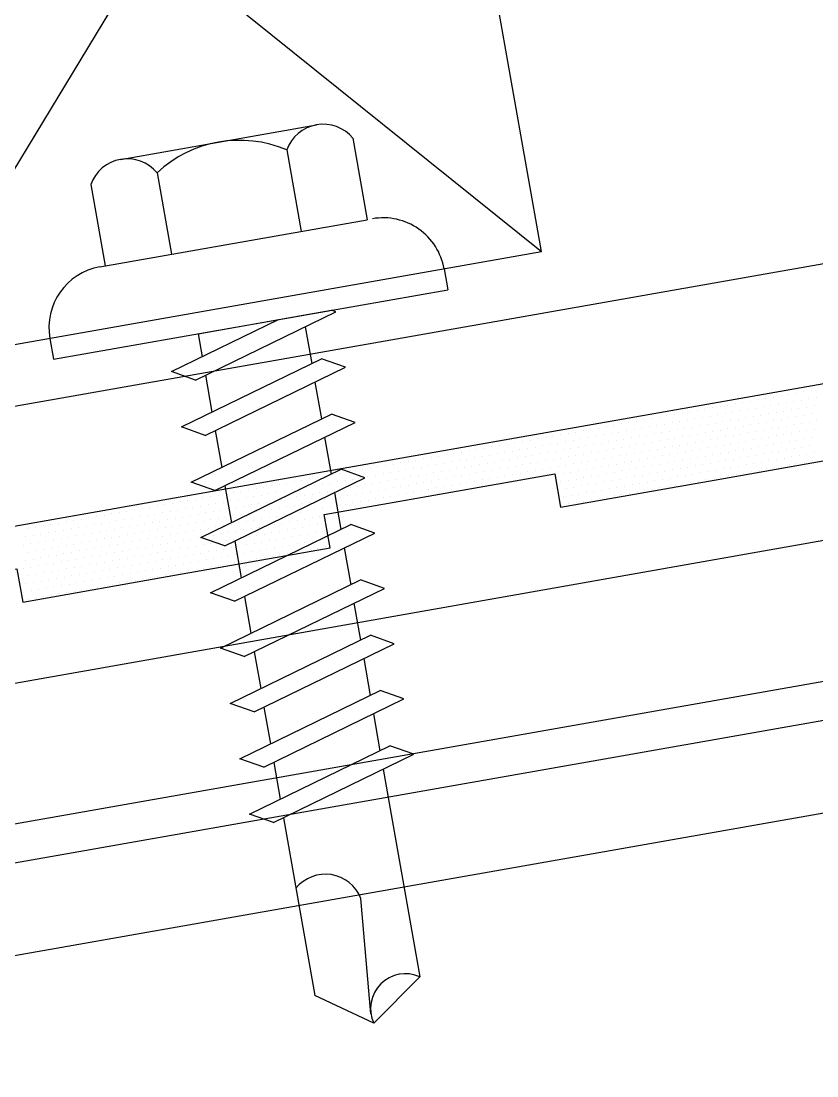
# Model space of a CAD drawing. Header units: inches. Extents: x -33163 to 19162, y -8858 to 30669.
# Drawn here: x -27959.749 to -27958.461, y -484.298 to -482.591 of the extents above; entities that cross this region are included whole.
import ezdxf

# ---------------------------------------------------------------- set-up
doc = ezdxf.new("R2010")
doc.units = ezdxf.units.IN
doc.layers.get('0').update_dxf_attribs({"color": 9, "lineweight": 0})
for name, color, linetype in [('20 - 7.2 PANEL', 5, 'Continuous'), ('CLOSURE', 8, 'Continuous'), ('FASTENER', 9, 'Continuous'), ('PURLIN', 1, 'Continuous'), ('SEALANT', 11, 'Continuous'), ('STLA', 12, 'Continuous'), ('TAPE', 9, 'Continuous'), ('TRIM', 4, 'Continuous')]:
    doc.layers.add(name, color=color, linetype=linetype)

# ---------------------------------------------------------------- blocks, each defined once
blk = doc.blocks.new('*X325')
at = {"color": 0}
for p, q in [((-0.63125, 0.1375), (-0.63125, 0.1375)), ((-0.61875, 0.1375), (-0.61875, 0.1375)), ((-0.60625, 0.1375), (-0.60625, 0.1375)), ((-0.59375, 0.1375), (-0.59375, 0.1375)), ((-0.58125, 0.1375), (-0.58125, 0.1375)), ((-0.56875, 0.1375), (-0.56875, 0.1375)), ((-0.55625, 0.1375), (-0.55625, 0.1375)), ((-0.54375, 0.1375), (-0.54375, 0.1375)), ((-0.53125, 0.1375), (-0.53125, 0.1375)), ((-0.51875, 0.1375), (-0.51875, 0.1375)), ((-0.50625, 0.1375), (-0.50625, 0.1375)), ((-0.49375, 0.1375), (-0.49375, 0.1375)), ((-0.48125, 0.1375), (-0.48125, 0.1375)), ((-0.46875, 0.1375), (-0.46875, 0.1375)), ((-0.45625, 0.1375), (-0.45625, 0.1375)), ((-0.44375, 0.1375), (-0.44375, 0.1375)), ((-0.43125, 0.1375), (-0.43125, 0.1375)), ((-0.41875, 0.1375), (-0.41875, 0.1375)), ((-0.40625, 0.1375), (-0.40625, 0.1375)), ((-0.39375, 0.1375), (-0.39375, 0.1375)), ((-0.38125, 0.1375), (-0.38125, 0.1375)), ((-0.36875, 0.1375), (-0.36875, 0.1375)), ((-0.35625, 0.1375), (-0.35625, 0.1375)), ((-0.34375, 0.1375), (-0.34375, 0.1375)), ((-0.33125, 0.1375), (-0.33125, 0.1375)), ((-0.31875, 0.1375), (-0.31875, 0.1375)), ((-0.30625, 0.1375), (-0.30625, 0.1375)), ((-0.29375, 0.1375), (-0.29375, 0.1375)), ((-0.28125, 0.1375), (-0.28125, 0.1375)), ((-0.26875, 0.1375), (-0.26875, 0.1375)), ((-0.25625, 0.1375), (-0.25625, 0.1375)), ((-0.24375, 0.1375), (-0.24375, 0.1375)), ((-0.23125, 0.1375), (-0.23125, 0.1375)), ((-0.21875, 0.1375), (-0.21875, 0.1375)), ((-0.20625, 0.1375), (-0.20625, 0.1375)), ((-0.19375, 0.1375), (-0.19375, 0.1375)), ((-0.18125, 0.1375), (-0.18125, 0.1375)), ((-0.16875, 0.1375), (-0.16875, 0.1375)), ((-0.15625, 0.1375), (-0.15625, 0.1375)), ((-0.14375, 0.1375), (-0.14375, 0.1375)), ((-0.13125, 0.1375), (-0.13125, 0.1375)), ((-0.11875, 0.1375), (-0.11875, 0.1375)), ((-0.10625, 0.1375), (-0.10625, 0.1375)), ((-0.09375, 0.1375), (-0.09375, 0.1375)), ((-0.08125, 0.1375), (-0.08125, 0.1375)), ((-0.06875, 0.1375), (-0.06875, 0.1375)), ((-0.05625, 0.1375), (-0.05625, 0.1375)), ((-0.04375, 0.1375), (-0.04375, 0.1375)), ((-0.03125, 0.1375), (-0.03125, 0.1375)), ((-0.01875, 0.1375), (-0.01875, 0.1375)), ((-0.00625, 0.1375), (-0.00625, 0.1375)), ((0.00625, 0.1375), (0.00625, 0.1375)), ((0.01875, 0.1375), (0.01875, 0.1375)), ((0.03125, 0.1375), (0.03125, 0.1375)), ((0.04375, 0.1375), (0.04375, 0.1375)), ((0.05625, 0.1375), (0.05625, 0.1375)), ((0.06875, 0.1375), (0.06875, 0.1375)), ((0.08125, 0.1375), (0.08125, 0.1375)), ((0.09375, 0.1375), (0.09375, 0.1375)), ((0.10625, 0.1375), (0.10625, 0.1375)), ((0.11875, 0.1375), (0.11875, 0.1375)), ((0.13125, 0.1375), (0.13125, 0.1375)), ((0.14375, 0.1375), (0.14375, 0.1375)), ((0.15625, 0.1375), (0.15625, 0.1375)), ((0.16875, 0.1375), (0.16875, 0.1375)), ((0.18125, 0.1375), (0.18125, 0.1375)), ((0.19375, 0.1375), (0.19375, 0.1375)), ((0.20625, 0.1375), (0.20625, 0.1375)), ((0.21875, 0.1375), (0.21875, 0.1375)), ((0.23125, 0.1375), (0.23125, 0.1375)), ((0.24375, 0.1375), (0.24375, 0.1375)), ((0.25625, 0.1375), (0.25625, 0.1375)), ((0.26875, 0.1375), (0.26875, 0.1375)), ((0.28125, 0.1375), (0.28125, 0.1375)), ((0.29375, 0.1375), (0.29375, 0.1375)), ((0.30625, 0.1375), (0.30625, 0.1375)), ((0.31875, 0.1375), (0.31875, 0.1375)), ((0.33125, 0.1375), (0.33125, 0.1375)), ((0.34375, 0.1375), (0.34375, 0.1375)), ((0.35625, 0.1375), (0.35625, 0.1375)), ((0.36875, 0.1375), (0.36875, 0.1375)), ((0.38125, 0.1375), (0.38125, 0.1375)), ((0.39375, 0.1375), (0.39375, 0.1375)), ((0.40625, 0.1375), (0.40625, 0.1375)), ((0.41875, 0.1375), (0.41875, 0.1375)), ((0.43125, 0.1375), (0.43125, 0.1375)), ((0.44375, 0.1375), (0.44375, 0.1375)), ((0.45625, 0.1375), (0.45625, 0.1375)), ((0.46875, 0.1375), (0.46875, 0.1375)), ((0.48125, 0.1375), (0.48125, 0.1375)), ((0.49375, 0.1375), (0.49375, 0.1375)), ((0.50625, 0.1375), (0.50625, 0.1375)), ((0.51875, 0.1375), (0.51875, 0.1375)), ((0.53125, 0.1375), (0.53125, 0.1375)), ((0.54375, 0.1375), (0.54375, 0.1375)), ((0.55625, 0.1375), (0.55625, 0.1375)), ((0.56875, 0.1375), (0.56875, 0.1375)), ((0.58125, 0.1375), (0.58125, 0.1375)), ((0.59375, 0.1375), (0.59375, 0.1375)), ((0.60625, 0.1375), (0.60625, 0.1375)), ((0.61875, 0.1375), (0.61875, 0.1375)), ((0.63125, 0.1375), (0.63125, 0.1375)), ((0.64375, 0.1375), (0.64375, 0.1375)), ((0.65625, 0.1375), (0.65625, 0.1375)), ((-0.6375, 0.125), (-0.6375, 0.125)), ((-0.625, 0.125), (-0.625, 0.125)), ((-0.6125, 0.125), (-0.6125, 0.125)), ((-0.6, 0.125), (-0.6, 0.125)), ((-0.5875, 0.125), (-0.5875, 0.125)), ((-0.575, 0.125), (-0.575, 0.125)), ((-0.5625, 0.125), (-0.5625, 0.125)), ((-0.55, 0.125), (-0.55, 0.125)), ((-0.5375, 0.125), (-0.5375, 0.125)), ((-0.525, 0.125), (-0.525, 0.125)), ((-0.5125, 0.125), (-0.5125, 0.125)), ((-0.5, 0.125), (-0.5, 0.125)), ((-0.4875, 0.125), (-0.4875, 0.125)), ((-0.475, 0.125), (-0.475, 0.125)), ((-0.4625, 0.125), (-0.4625, 0.125)), ((-0.45, 0.125), (-0.45, 0.125)), ((-0.4375, 0.125), (-0.4375, 0.125)), ((-0.425, 0.125), (-0.425, 0.125)), ((-0.4125, 0.125), (-0.4125, 0.125)), ((-0.4, 0.125), (-0.4, 0.125)), ((-0.3875, 0.125), (-0.3875, 0.125)), ((-0.375, 0.125), (-0.375, 0.125)), ((-0.3625, 0.125), (-0.3625, 0.125)), ((-0.35, 0.125), (-0.35, 0.125)), ((-0.3375, 0.125), (-0.3375, 0.125)), ((-0.325, 0.125), (-0.325, 0.125)), ((-0.3125, 0.125), (-0.3125, 0.125)), ((-0.3, 0.125), (-0.3, 0.125)), ((-0.2875, 0.125), (-0.2875, 0.125)), ((-0.275, 0.125), (-0.275, 0.125)), ((-0.2625, 0.125), (-0.2625, 0.125)), ((-0.25, 0.125), (-0.25, 0.125)), ((-0.2375, 0.125), (-0.2375, 0.125)), ((-0.225, 0.125), (-0.225, 0.125)), ((-0.2125, 0.125), (-0.2125, 0.125)), ((-0.2, 0.125), (-0.2, 0.125)), ((-0.1875, 0.125), (-0.1875, 0.125)), ((-0.175, 0.125), (-0.175, 0.125)), ((-0.1625, 0.125), (-0.1625, 0.125)), ((-0.15, 0.125), (-0.15, 0.125)), ((-0.1375, 0.125), (-0.1375, 0.125)), ((-0.125, 0.125), (-0.125, 0.125)), ((-0.1125, 0.125), (-0.1125, 0.125)), ((-0.1, 0.125), (-0.1, 0.125)), ((-0.0875, 0.125), (-0.0875, 0.125)), ((-0.075, 0.125), (-0.075, 0.125)), ((-0.0625, 0.125), (-0.0625, 0.125)), ((-0.05, 0.125), (-0.05, 0.125)), ((-0.0375, 0.125), (-0.0375, 0.125)), ((-0.025, 0.125), (-0.025, 0.125)), ((-0.0125, 0.125), (-0.0125, 0.125)), ((0, 0.125), (0, 0.125)), ((0.0125, 0.125), (0.0125, 0.125)), ((0.025, 0.125), (0.025, 0.125)), ((0.0375, 0.125), (0.0375, 0.125)), ((0.05, 0.125), (0.05, 0.125)), ((0.0625, 0.125), (0.0625, 0.125)), ((0.075, 0.125), (0.075, 0.125)), ((0.0875, 0.125), (0.0875, 0.125)), ((0.1, 0.125), (0.1, 0.125)), ((0.1125, 0.125), (0.1125, 0.125)), ((0.125, 0.125), (0.125, 0.125)), ((0.1375, 0.125), (0.1375, 0.125)), ((0.15, 0.125), (0.15, 0.125)), ((0.1625, 0.125), (0.1625, 0.125)), ((0.175, 0.125), (0.175, 0.125)), ((0.1875, 0.125), (0.1875, 0.125)), ((0.2, 0.125), (0.2, 0.125)), ((0.2125, 0.125), (0.2125, 0.125)), ((0.225, 0.125), (0.225, 0.125)), ((0.2375, 0.125), (0.2375, 0.125)), ((0.25, 0.125), (0.25, 0.125)), ((0.2625, 0.125), (0.2625, 0.125)), ((0.275, 0.125), (0.275, 0.125)), ((0.2875, 0.125), (0.2875, 0.125)), ((0.3, 0.125), (0.3, 0.125)), ((0.3125, 0.125), (0.3125, 0.125)), ((0.325, 0.125), (0.325, 0.125)), ((0.3375, 0.125), (0.3375, 0.125)), ((0.35, 0.125), (0.35, 0.125)), ((0.3625, 0.125), (0.3625, 0.125)), ((0.375, 0.125), (0.375, 0.125)), ((0.3875, 0.125), (0.3875, 0.125)), ((0.4, 0.125), (0.4, 0.125)), ((0.4125, 0.125), (0.4125, 0.125)), ((0.425, 0.125), (0.425, 0.125)), ((0.4375, 0.125), (0.4375, 0.125)), ((0.45, 0.125), (0.45, 0.125)), ((0.4625, 0.125), (0.4625, 0.125)), ((0.475, 0.125), (0.475, 0.125)), ((0.4875, 0.125), (0.4875, 0.125)), ((0.5, 0.125), (0.5, 0.125)), ((0.5125, 0.125), (0.5125, 0.125)), ((0.525, 0.125), (0.525, 0.125)), ((0.5375, 0.125), (0.5375, 0.125)), ((0.55, 0.125), (0.55, 0.125)), ((0.5625, 0.125), (0.5625, 0.125)), ((0.575, 0.125), (0.575, 0.125)), ((0.5875, 0.125), (0.5875, 0.125)), ((0.6, 0.125), (0.6, 0.125)), ((0.6125, 0.125), (0.6125, 0.125)), ((0.625, 0.125), (0.625, 0.125)), ((0.6375, 0.125), (0.6375, 0.125)), ((0.65, 0.125), (0.65, 0.125)), ((0.6625, 0.125), (0.6625, 0.125)), ((-0.63125, 0.1125), (-0.63125, 0.1125)), ((-0.61875, 0.1125), (-0.61875, 0.1125)), ((-0.60625, 0.1125), (-0.60625, 0.1125)), ((-0.59375, 0.1125), (-0.59375, 0.1125)), ((-0.58125, 0.1125), (-0.58125, 0.1125)), ((-0.56875, 0.1125), (-0.56875, 0.1125)), ((-0.55625, 0.1125), (-0.55625, 0.1125)), ((-0.54375, 0.1125), (-0.54375, 0.1125)), ((-0.53125, 0.1125), (-0.53125, 0.1125)), ((-0.51875, 0.1125), (-0.51875, 0.1125)), ((-0.50625, 0.1125), (-0.50625, 0.1125)), ((-0.49375, 0.1125), (-0.49375, 0.1125)), ((-0.48125, 0.1125), (-0.48125, 0.1125)), ((-0.46875, 0.1125), (-0.46875, 0.1125)), ((-0.45625, 0.1125), (-0.45625, 0.1125)), ((-0.44375, 0.1125), (-0.44375, 0.1125)), ((-0.43125, 0.1125), (-0.43125, 0.1125)), ((-0.41875, 0.1125), (-0.41875, 0.1125)), ((-0.40625, 0.1125), (-0.40625, 0.1125)), ((-0.39375, 0.1125), (-0.39375, 0.1125)), ((-0.38125, 0.1125), (-0.38125, 0.1125)), ((-0.36875, 0.1125), (-0.36875, 0.1125)), ((-0.35625, 0.1125), (-0.35625, 0.1125)), ((-0.34375, 0.1125), (-0.34375, 0.1125)), ((-0.33125, 0.1125), (-0.33125, 0.1125)), ((-0.31875, 0.1125), (-0.31875, 0.1125)), ((-0.30625, 0.1125), (-0.30625, 0.1125)), ((-0.29375, 0.1125), (-0.29375, 0.1125)), ((-0.28125, 0.1125), (-0.28125, 0.1125)), ((-0.26875, 0.1125), (-0.26875, 0.1125)), ((-0.25625, 0.1125), (-0.25625, 0.1125)), ((-0.24375, 0.1125), (-0.24375, 0.1125)), ((-0.23125, 0.1125), (-0.23125, 0.1125)), ((-0.21875, 0.1125), (-0.21875, 0.1125)), ((-0.20625, 0.1125), (-0.20625, 0.1125)), ((-0.19375, 0.1125), (-0.19375, 0.1125)), ((-0.18125, 0.1125), (-0.18125, 0.1125)), ((-0.16875, 0.1125), (-0.16875, 0.1125)), ((-0.15625, 0.1125), (-0.15625, 0.1125)), ((-0.14375, 0.1125), (-0.14375, 0.1125)), ((-0.13125, 0.1125), (-0.13125, 0.1125)), ((-0.11875, 0.1125), (-0.11875, 0.1125)), ((-0.10625, 0.1125), (-0.10625, 0.1125)), ((-0.09375, 0.1125), (-0.09375, 0.1125)), ((-0.08125, 0.1125), (-0.08125, 0.1125)), ((-0.06875, 0.1125), (-0.06875, 0.1125)), ((-0.05625, 0.1125), (-0.05625, 0.1125)), ((-0.04375, 0.1125), (-0.04375, 0.1125)), ((-0.03125, 0.1125), (-0.03125, 0.1125)), ((-0.01875, 0.1125), (-0.01875, 0.1125)), ((-0.00625, 0.1125), (-0.00625, 0.1125)), ((0.00625, 0.1125), (0.00625, 0.1125)), ((0.01875, 0.1125), (0.01875, 0.1125)), ((0.03125, 0.1125), (0.03125, 0.1125)), ((0.04375, 0.1125), (0.04375, 0.1125)), ((0.05625, 0.1125), (0.05625, 0.1125)), ((0.06875, 0.1125), (0.06875, 0.1125)), ((0.08125, 0.1125), (0.08125, 0.1125)), ((0.09375, 0.1125), (0.09375, 0.1125)), ((0.10625, 0.1125), (0.10625, 0.1125)), ((0.11875, 0.1125), (0.11875, 0.1125)), ((0.13125, 0.1125), (0.13125, 0.1125)), ((0.14375, 0.1125), (0.14375, 0.1125)), ((0.15625, 0.1125), (0.15625, 0.1125)), ((0.16875, 0.1125), (0.16875, 0.1125)), ((0.18125, 0.1125), (0.18125, 0.1125)), ((0.19375, 0.1125), (0.19375, 0.1125)), ((0.20625, 0.1125), (0.20625, 0.1125)), ((0.21875, 0.1125), (0.21875, 0.1125)), ((0.23125, 0.1125), (0.23125, 0.1125)), ((0.24375, 0.1125), (0.24375, 0.1125)), ((0.25625, 0.1125), (0.25625, 0.1125)), ((0.26875, 0.1125), (0.26875, 0.1125)), ((0.28125, 0.1125), (0.28125, 0.1125)), ((0.29375, 0.1125), (0.29375, 0.1125)), ((0.30625, 0.1125), (0.30625, 0.1125)), ((0.31875, 0.1125), (0.31875, 0.1125)), ((0.33125, 0.1125), (0.33125, 0.1125)), ((0.34375, 0.1125), (0.34375, 0.1125)), ((0.35625, 0.1125), (0.35625, 0.1125)), ((0.36875, 0.1125), (0.36875, 0.1125)), ((0.38125, 0.1125), (0.38125, 0.1125)), ((0.39375, 0.1125), (0.39375, 0.1125)), ((0.40625, 0.1125), (0.40625, 0.1125)), ((0.41875, 0.1125), (0.41875, 0.1125)), ((0.43125, 0.1125), (0.43125, 0.1125)), ((0.44375, 0.1125), (0.44375, 0.1125)), ((0.45625, 0.1125), (0.45625, 0.1125)), ((0.46875, 0.1125), (0.46875, 0.1125)), ((0.48125, 0.1125), (0.48125, 0.1125)), ((0.49375, 0.1125), (0.49375, 0.1125)), ((0.50625, 0.1125), (0.50625, 0.1125)), ((0.51875, 0.1125), (0.51875, 0.1125)), ((0.53125, 0.1125), (0.53125, 0.1125)), ((0.54375, 0.1125), (0.54375, 0.1125)), ((0.55625, 0.1125), (0.55625, 0.1125)), ((0.56875, 0.1125), (0.56875, 0.1125)), ((0.58125, 0.1125), (0.58125, 0.1125)), ((0.59375, 0.1125), (0.59375, 0.1125)), ((0.60625, 0.1125), (0.60625, 0.1125)), ((0.61875, 0.1125), (0.61875, 0.1125)), ((0.63125, 0.1125), (0.63125, 0.1125)), ((0.64375, 0.1125), (0.64375, 0.1125)), ((0.65625, 0.1125), (0.65625, 0.1125)), ((0.66875, 0.1125), (0.66875, 0.1125)), ((-0.63125, 0.0875), (-0.63125, 0.0875)), ((-0.625, 0.1), (-0.625, 0.1)), ((-0.61875, 0.0875), (-0.61875, 0.0875)), ((-0.6125, 0.1), (-0.6125, 0.1)), ((-0.60625, 0.0875), (-0.60625, 0.0875)), ((-0.6, 0.1), (-0.6, 0.1)), ((-0.59375, 0.0875), (-0.59375, 0.0875)), ((-0.5875, 0.1), (-0.5875, 0.1)), ((-0.58125, 0.0875), (-0.58125, 0.0875)), ((-0.575, 0.1), (-0.575, 0.1)), ((-0.56875, 0.0875), (-0.56875, 0.0875)), ((-0.5625, 0.1), (-0.5625, 0.1)), ((-0.55625, 0.0875), (-0.55625, 0.0875)), ((-0.55, 0.1), (-0.55, 0.1)), ((-0.54375, 0.0875), (-0.54375, 0.0875)), ((-0.5375, 0.1), (-0.5375, 0.1)), ((-0.53125, 0.0875), (-0.53125, 0.0875)), ((-0.525, 0.1), (-0.525, 0.1)), ((-0.51875, 0.0875), (-0.51875, 0.0875)), ((-0.5125, 0.1), (-0.5125, 0.1)), ((-0.50625, 0.0875), (-0.50625, 0.0875)), ((-0.5, 0.1), (-0.5, 0.1)), ((-0.49375, 0.0875), (-0.49375, 0.0875)), ((-0.4875, 0.1), (-0.4875, 0.1)), ((-0.48125, 0.0875), (-0.48125, 0.0875)), ((-0.475, 0.1), (-0.475, 0.1)), ((-0.46875, 0.0875), (-0.46875, 0.0875)), ((-0.4625, 0.1), (-0.4625, 0.1)), ((-0.45625, 0.0875), (-0.45625, 0.0875)), ((-0.45, 0.1), (-0.45, 0.1)), ((-0.44375, 0.0875), (-0.44375, 0.0875)), ((-0.4375, 0.1), (-0.4375, 0.1)), ((-0.43125, 0.0875), (-0.43125, 0.0875)), ((-0.425, 0.1), (-0.425, 0.1)), ((-0.41875, 0.0875), (-0.41875, 0.0875)), ((-0.4125, 0.1), (-0.4125, 0.1)), ((-0.40625, 0.0875), (-0.40625, 0.0875)), ((-0.4, 0.1), (-0.4, 0.1)), ((-0.39375, 0.0875), (-0.39375, 0.0875)), ((-0.3875, 0.1), (-0.3875, 0.1)), ((-0.38125, 0.0875), (-0.38125, 0.0875)), ((-0.375, 0.1), (-0.375, 0.1)), ((-0.36875, 0.0875), (-0.36875, 0.0875)), ((-0.3625, 0.1), (-0.3625, 0.1)), ((-0.35625, 0.0875), (-0.35625, 0.0875)), ((-0.35, 0.1), (-0.35, 0.1)), ((-0.34375, 0.0875), (-0.34375, 0.0875)), ((-0.3375, 0.1), (-0.3375, 0.1)), ((-0.33125, 0.0875), (-0.33125, 0.0875)), ((-0.325, 0.1), (-0.325, 0.1)), ((-0.31875, 0.0875), (-0.31875, 0.0875)), ((-0.3125, 0.1), (-0.3125, 0.1)), ((-0.30625, 0.0875), (-0.30625, 0.0875)), ((-0.3, 0.1), (-0.3, 0.1)), ((-0.29375, 0.0875), (-0.29375, 0.0875)), ((-0.2875, 0.1), (-0.2875, 0.1)), ((-0.28125, 0.0875), (-0.28125, 0.0875)), ((-0.275, 0.1), (-0.275, 0.1)), ((-0.26875, 0.0875), (-0.26875, 0.0875)), ((-0.2625, 0.1), (-0.2625, 0.1)), ((-0.25625, 0.0875), (-0.25625, 0.0875)), ((-0.25, 0.1), (-0.25, 0.1)), ((-0.24375, 0.0875), (-0.24375, 0.0875)), ((-0.2375, 0.1), (-0.2375, 0.1)), ((-0.23125, 0.0875), (-0.23125, 0.0875)), ((-0.225, 0.1), (-0.225, 0.1)), ((-0.21875, 0.0875), (-0.21875, 0.0875)), ((-0.2125, 0.1), (-0.2125, 0.1)), ((-0.20625, 0.0875), (-0.20625, 0.0875)), ((-0.2, 0.1), (-0.2, 0.1)), ((-0.19375, 0.0875), (-0.19375, 0.0875)), ((-0.1875, 0.1), (-0.1875, 0.1)), ((-0.18125, 0.0875), (-0.18125, 0.0875)), ((-0.175, 0.1), (-0.175, 0.1)), ((-0.16875, 0.0875), (-0.16875, 0.0875)), ((-0.1625, 0.1), (-0.1625, 0.1)), ((-0.15625, 0.0875), (-0.15625, 0.0875)), ((-0.15, 0.1), (-0.15, 0.1)), ((-0.14375, 0.0875), (-0.14375, 0.0875)), ((-0.1375, 0.1), (-0.1375, 0.1)), ((-0.13125, 0.0875), (-0.13125, 0.0875)), ((-0.125, 0.1), (-0.125, 0.1)), ((-0.11875, 0.0875), (-0.11875, 0.0875)), ((-0.1125, 0.1), (-0.1125, 0.1)), ((-0.10625, 0.0875), (-0.10625, 0.0875)), ((-0.1, 0.1), (-0.1, 0.1)), ((-0.09375, 0.0875), (-0.09375, 0.0875)), ((-0.0875, 0.1), (-0.0875, 0.1)), ((-0.08125, 0.0875), (-0.08125, 0.0875)), ((-0.075, 0.1), (-0.075, 0.1)), ((-0.06875, 0.0875), (-0.06875, 0.0875)), ((-0.0625, 0.1), (-0.0625, 0.1)), ((-0.05625, 0.0875), (-0.05625, 0.0875)), ((-0.05, 0.1), (-0.05, 0.1)), ((-0.04375, 0.0875), (-0.04375, 0.0875)), ((-0.0375, 0.1), (-0.0375, 0.1)), ((-0.03125, 0.0875), (-0.03125, 0.0875)), ((-0.025, 0.1), (-0.025, 0.1)), ((-0.01875, 0.0875), (-0.01875, 0.0875)), ((-0.0125, 0.1), (-0.0125, 0.1)), ((-0.00625, 0.0875), (-0.00625, 0.0875)), ((0, 0.1), (0, 0.1)), ((0.00625, 0.0875), (0.00625, 0.0875)), ((0.0125, 0.1), (0.0125, 0.1)), ((0.01875, 0.0875), (0.01875, 0.0875)), ((0.025, 0.1), (0.025, 0.1)), ((0.03125, 0.0875), (0.03125, 0.0875)), ((0.0375, 0.1), (0.0375, 0.1)), ((0.04375, 0.0875), (0.04375, 0.0875)), ((0.05, 0.1), (0.05, 0.1)), ((0.05625, 0.0875), (0.05625, 0.0875)), ((0.0625, 0.1), (0.0625, 0.1)), ((0.06875, 0.0875), (0.06875, 0.0875)), ((0.075, 0.1), (0.075, 0.1)), ((0.08125, 0.0875), (0.08125, 0.0875)), ((0.0875, 0.1), (0.0875, 0.1)), ((0.09375, 0.0875), (0.09375, 0.0875)), ((0.1, 0.1), (0.1, 0.1)), ((0.10625, 0.0875), (0.10625, 0.0875)), ((0.1125, 0.1), (0.1125, 0.1)), ((0.11875, 0.0875), (0.11875, 0.0875)), ((0.125, 0.1), (0.125, 0.1)), ((0.13125, 0.0875), (0.13125, 0.0875)), ((0.1375, 0.1), (0.1375, 0.1)), ((0.14375, 0.0875), (0.14375, 0.0875)), ((0.15, 0.1), (0.15, 0.1)), ((0.15625, 0.0875), (0.15625, 0.0875)), ((0.1625, 0.1), (0.1625, 0.1)), ((0.16875, 0.0875), (0.16875, 0.0875)), ((0.175, 0.1), (0.175, 0.1)), ((0.18125, 0.0875), (0.18125, 0.0875)), ((0.1875, 0.1), (0.1875, 0.1)), ((0.19375, 0.0875), (0.19375, 0.0875)), ((0.2, 0.1), (0.2, 0.1)), ((0.20625, 0.0875), (0.20625, 0.0875)), ((0.2125, 0.1), (0.2125, 0.1)), ((0.21875, 0.0875), (0.21875, 0.0875)), ((0.225, 0.1), (0.225, 0.1)), ((0.23125, 0.0875), (0.23125, 0.0875)), ((0.2375, 0.1), (0.2375, 0.1)), ((0.24375, 0.0875), (0.24375, 0.0875)), ((0.25, 0.1), (0.25, 0.1)), ((0.25625, 0.0875), (0.25625, 0.0875)), ((0.2625, 0.1), (0.2625, 0.1)), ((0.26875, 0.0875), (0.26875, 0.0875)), ((0.275, 0.1), (0.275, 0.1)), ((0.28125, 0.0875), (0.28125, 0.0875)), ((0.2875, 0.1), (0.2875, 0.1)), ((0.29375, 0.0875), (0.29375, 0.0875)), ((0.3, 0.1), (0.3, 0.1)), ((0.30625, 0.0875), (0.30625, 0.0875)), ((0.3125, 0.1), (0.3125, 0.1)), ((0.31875, 0.0875), (0.31875, 0.0875)), ((0.325, 0.1), (0.325, 0.1)), ((0.33125, 0.0875), (0.33125, 0.0875)), ((0.3375, 0.1), (0.3375, 0.1)), ((0.34375, 0.0875), (0.34375, 0.0875)), ((0.35, 0.1), (0.35, 0.1)), ((0.35625, 0.0875), (0.35625, 0.0875)), ((0.3625, 0.1), (0.3625, 0.1)), ((0.36875, 0.0875), (0.36875, 0.0875)), ((0.375, 0.1), (0.375, 0.1)), ((0.38125, 0.0875), (0.38125, 0.0875)), ((0.3875, 0.1), (0.3875, 0.1)), ((0.39375, 0.0875), (0.39375, 0.0875)), ((0.4, 0.1), (0.4, 0.1)), ((0.40625, 0.0875), (0.40625, 0.0875)), ((0.4125, 0.1), (0.4125, 0.1)), ((0.41875, 0.0875), (0.41875, 0.0875)), ((0.425, 0.1), (0.425, 0.1)), ((0.43125, 0.0875), (0.43125, 0.0875)), ((0.4375, 0.1), (0.4375, 0.1)), ((0.44375, 0.0875), (0.44375, 0.0875)), ((0.45, 0.1), (0.45, 0.1)), ((0.45625, 0.0875), (0.45625, 0.0875)), ((0.4625, 0.1), (0.4625, 0.1)), ((0.46875, 0.0875), (0.46875, 0.0875)), ((0.475, 0.1), (0.475, 0.1)), ((0.48125, 0.0875), (0.48125, 0.0875)), ((0.4875, 0.1), (0.4875, 0.1)), ((0.49375, 0.0875), (0.49375, 0.0875)), ((0.5, 0.1), (0.5, 0.1)), ((0.50625, 0.0875), (0.50625, 0.0875)), ((0.5125, 0.1), (0.5125, 0.1)), ((0.51875, 0.0875), (0.51875, 0.0875)), ((0.525, 0.1), (0.525, 0.1)), ((0.53125, 0.0875), (0.53125, 0.0875)), ((0.5375, 0.1), (0.5375, 0.1)), ((0.54375, 0.0875), (0.54375, 0.0875)), ((0.55, 0.1), (0.55, 0.1)), ((0.55625, 0.0875), (0.55625, 0.0875)), ((0.5625, 0.1), (0.5625, 0.1)), ((0.56875, 0.0875), (0.56875, 0.0875)), ((0.575, 0.1), (0.575, 0.1)), ((0.58125, 0.0875), (0.58125, 0.0875)), ((0.5875, 0.1), (0.5875, 0.1)), ((0.59375, 0.0875), (0.59375, 0.0875)), ((0.6, 0.1), (0.6, 0.1)), ((0.60625, 0.0875), (0.60625, 0.0875)), ((0.6125, 0.1), (0.6125, 0.1)), ((0.61875, 0.0875), (0.61875, 0.0875)), ((0.625, 0.1), (0.625, 0.1)), ((0.63125, 0.0875), (0.63125, 0.0875)), ((0.6375, 0.1), (0.6375, 0.1)), ((0.64375, 0.0875), (0.64375, 0.0875)), ((0.65, 0.1), (0.65, 0.1)), ((0.65625, 0.0875), (0.65625, 0.0875)), ((0.6625, 0.1), (0.6625, 0.1)), ((0.66875, 0.0875), (0.66875, 0.0875)), ((-0.625, 0.075), (-0.625, 0.075)), ((-0.6125, 0.075), (-0.6125, 0.075)), ((-0.6, 0.075), (-0.6, 0.075)), ((-0.5875, 0.075), (-0.5875, 0.075)), ((-0.575, 0.075), (-0.575, 0.075)), ((-0.5625, 0.075), (-0.5625, 0.075)), ((-0.55, 0.075), (-0.55, 0.075)), ((-0.5375, 0.075), (-0.5375, 0.075)), ((-0.525, 0.075), (-0.525, 0.075)), ((-0.5125, 0.075), (-0.5125, 0.075)), ((-0.5, 0.075), (-0.5, 0.075)), ((-0.4875, 0.075), (-0.4875, 0.075)), ((-0.475, 0.075), (-0.475, 0.075)), ((-0.4625, 0.075), (-0.4625, 0.075)), ((-0.45, 0.075), (-0.45, 0.075)), ((-0.4375, 0.075), (-0.4375, 0.075)), ((-0.425, 0.075), (-0.425, 0.075)), ((-0.4125, 0.075), (-0.4125, 0.075)), ((-0.4, 0.075), (-0.4, 0.075)), ((-0.3875, 0.075), (-0.3875, 0.075)), ((-0.375, 0.075), (-0.375, 0.075)), ((-0.3625, 0.075), (-0.3625, 0.075)), ((-0.35, 0.075), (-0.35, 0.075)), ((-0.3375, 0.075), (-0.3375, 0.075)), ((-0.325, 0.075), (-0.325, 0.075)), ((-0.3125, 0.075), (-0.3125, 0.075)), ((-0.3, 0.075), (-0.3, 0.075)), ((-0.2875, 0.075), (-0.2875, 0.075)), ((-0.275, 0.075), (-0.275, 0.075)), ((-0.2625, 0.075), (-0.2625, 0.075)), ((-0.25, 0.075), (-0.25, 0.075)), ((-0.2375, 0.075), (-0.2375, 0.075)), ((-0.225, 0.075), (-0.225, 0.075)), ((-0.2125, 0.075), (-0.2125, 0.075)), ((-0.2, 0.075), (-0.2, 0.075)), ((0.1875, 0.075), (0.1875, 0.075)), ((0.2, 0.075), (0.2, 0.075)), ((0.2125, 0.075), (0.2125, 0.075)), ((0.225, 0.075), (0.225, 0.075)), ((0.2375, 0.075), (0.2375, 0.075)), ((0.25, 0.075), (0.25, 0.075)), ((0.2625, 0.075), (0.2625, 0.075)), ((0.275, 0.075), (0.275, 0.075)), ((0.2875, 0.075), (0.2875, 0.075)), ((0.3, 0.075), (0.3, 0.075)), ((0.3125, 0.075), (0.3125, 0.075)), ((0.325, 0.075), (0.325, 0.075)), ((0.3375, 0.075), (0.3375, 0.075)), ((0.35, 0.075), (0.35, 0.075)), ((0.3625, 0.075), (0.3625, 0.075)), ((0.375, 0.075), (0.375, 0.075)), ((0.3875, 0.075), (0.3875, 0.075)), ((0.4, 0.075), (0.4, 0.075)), ((0.4125, 0.075), (0.4125, 0.075)), ((0.425, 0.075), (0.425, 0.075)), ((0.4375, 0.075), (0.4375, 0.075)), ((0.45, 0.075), (0.45, 0.075)), ((0.4625, 0.075), (0.4625, 0.075)), ((0.475, 0.075), (0.475, 0.075)), ((0.4875, 0.075), (0.4875, 0.075)), ((0.5, 0.075), (0.5, 0.075)), ((0.5125, 0.075), (0.5125, 0.075)), ((0.525, 0.075), (0.525, 0.075)), ((0.5375, 0.075), (0.5375, 0.075)), ((0.55, 0.075), (0.55, 0.075)), ((0.5625, 0.075), (0.5625, 0.075)), ((0.575, 0.075), (0.575, 0.075)), ((0.5875, 0.075), (0.5875, 0.075)), ((0.6, 0.075), (0.6, 0.075)), ((0.6125, 0.075), (0.6125, 0.075)), ((0.625, 0.075), (0.625, 0.075)), ((0.6375, 0.075), (0.6375, 0.075)), ((0.65, 0.075), (0.65, 0.075)), ((0.6625, 0.075), (0.6625, 0.075)), ((0.675, 0.075), (0.675, 0.075)), ((-0.61875, 0.0625), (-0.61875, 0.0625)), ((-0.60625, 0.0625), (-0.60625, 0.0625)), ((-0.59375, 0.0625), (-0.59375, 0.0625)), ((-0.58125, 0.0625), (-0.58125, 0.0625)), ((-0.56875, 0.0625), (-0.56875, 0.0625)), ((-0.55625, 0.0625), (-0.55625, 0.0625)), ((-0.54375, 0.0625), (-0.54375, 0.0625)), ((-0.53125, 0.0625), (-0.53125, 0.0625)), ((-0.51875, 0.0625), (-0.51875, 0.0625)), ((-0.50625, 0.0625), (-0.50625, 0.0625)), ((-0.49375, 0.0625), (-0.49375, 0.0625)), ((-0.48125, 0.0625), (-0.48125, 0.0625)), ((-0.46875, 0.0625), (-0.46875, 0.0625)), ((-0.45625, 0.0625), (-0.45625, 0.0625)), ((-0.44375, 0.0625), (-0.44375, 0.0625)), ((-0.43125, 0.0625), (-0.43125, 0.0625)), ((-0.41875, 0.0625), (-0.41875, 0.0625)), ((-0.40625, 0.0625), (-0.40625, 0.0625)), ((-0.39375, 0.0625), (-0.39375, 0.0625)), ((-0.38125, 0.0625), (-0.38125, 0.0625)), ((-0.36875, 0.0625), (-0.36875, 0.0625)), ((-0.35625, 0.0625), (-0.35625, 0.0625)), ((-0.34375, 0.0625), (-0.34375, 0.0625)), ((-0.33125, 0.0625), (-0.33125, 0.0625)), ((-0.31875, 0.0625), (-0.31875, 0.0625)), ((-0.30625, 0.0625), (-0.30625, 0.0625)), ((-0.29375, 0.0625), (-0.29375, 0.0625)), ((-0.28125, 0.0625), (-0.28125, 0.0625)), ((-0.26875, 0.0625), (-0.26875, 0.0625)), ((-0.25625, 0.0625), (-0.25625, 0.0625)), ((-0.24375, 0.0625), (-0.24375, 0.0625)), ((-0.23125, 0.0625), (-0.23125, 0.0625)), ((-0.21875, 0.0625), (-0.21875, 0.0625)), ((-0.20625, 0.0625), (-0.20625, 0.0625)), ((0.18125, 0.0625), (0.18125, 0.0625)), ((0.19375, 0.0625), (0.19375, 0.0625)), ((0.20625, 0.0625), (0.20625, 0.0625)), ((0.21875, 0.0625), (0.21875, 0.0625)), ((0.23125, 0.0625), (0.23125, 0.0625)), ((0.24375, 0.0625), (0.24375, 0.0625)), ((0.25625, 0.0625), (0.25625, 0.0625)), ((0.26875, 0.0625), (0.26875, 0.0625)), ((0.28125, 0.0625), (0.28125, 0.0625)), ((0.29375, 0.0625), (0.29375, 0.0625)), ((0.30625, 0.0625), (0.30625, 0.0625)), ((0.31875, 0.0625), (0.31875, 0.0625)), ((0.33125, 0.0625), (0.33125, 0.0625)), ((0.34375, 0.0625), (0.34375, 0.0625)), ((0.35625, 0.0625), (0.35625, 0.0625)), ((0.36875, 0.0625), (0.36875, 0.0625)), ((0.38125, 0.0625), (0.38125, 0.0625)), ((0.39375, 0.0625), (0.39375, 0.0625)), ((0.40625, 0.0625), (0.40625, 0.0625)), ((0.41875, 0.0625), (0.41875, 0.0625)), ((0.43125, 0.0625), (0.43125, 0.0625)), ((0.44375, 0.0625), (0.44375, 0.0625)), ((0.45625, 0.0625), (0.45625, 0.0625)), ((0.46875, 0.0625), (0.46875, 0.0625)), ((0.48125, 0.0625), (0.48125, 0.0625)), ((0.49375, 0.0625), (0.49375, 0.0625)), ((0.50625, 0.0625), (0.50625, 0.0625)), ((0.51875, 0.0625), (0.51875, 0.0625)), ((0.53125, 0.0625), (0.53125, 0.0625)), ((0.54375, 0.0625), (0.54375, 0.0625)), ((0.55625, 0.0625), (0.55625, 0.0625)), ((0.56875, 0.0625), (0.56875, 0.0625)), ((0.58125, 0.0625), (0.58125, 0.0625)), ((0.59375, 0.0625), (0.59375, 0.0625)), ((0.60625, 0.0625), (0.60625, 0.0625)), ((0.61875, 0.0625), (0.61875, 0.0625)), ((0.63125, 0.0625), (0.63125, 0.0625)), ((0.64375, 0.0625), (0.64375, 0.0625)), ((0.65625, 0.0625), (0.65625, 0.0625)), ((0.66875, 0.0625), (0.66875, 0.0625)), ((-0.61875, 0.0375), (-0.61875, 0.0375)), ((-0.6125, 0.05), (-0.6125, 0.05)), ((-0.60625, 0.0375), (-0.60625, 0.0375)), ((-0.6, 0.05), (-0.6, 0.05)), ((-0.59375, 0.0375), (-0.59375, 0.0375)), ((-0.5875, 0.05), (-0.5875, 0.05)), ((-0.58125, 0.0375), (-0.58125, 0.0375)), ((-0.575, 0.05), (-0.575, 0.05)), ((-0.56875, 0.0375), (-0.56875, 0.0375)), ((-0.5625, 0.05), (-0.5625, 0.05)), ((-0.55625, 0.0375), (-0.55625, 0.0375)), ((-0.55, 0.05), (-0.55, 0.05)), ((-0.54375, 0.0375), (-0.54375, 0.0375)), ((-0.5375, 0.05), (-0.5375, 0.05)), ((-0.53125, 0.0375), (-0.53125, 0.0375)), ((-0.525, 0.05), (-0.525, 0.05)), ((-0.51875, 0.0375), (-0.51875, 0.0375)), ((-0.5125, 0.05), (-0.5125, 0.05)), ((-0.50625, 0.0375), (-0.50625, 0.0375)), ((-0.5, 0.05), (-0.5, 0.05)), ((-0.49375, 0.0375), (-0.49375, 0.0375)), ((-0.4875, 0.05), (-0.4875, 0.05)), ((-0.48125, 0.0375), (-0.48125, 0.0375)), ((-0.475, 0.05), (-0.475, 0.05)), ((-0.46875, 0.0375), (-0.46875, 0.0375)), ((-0.4625, 0.05), (-0.4625, 0.05)), ((-0.45625, 0.0375), (-0.45625, 0.0375)), ((-0.45, 0.05), (-0.45, 0.05)), ((-0.44375, 0.0375), (-0.44375, 0.0375)), ((-0.4375, 0.05), (-0.4375, 0.05)), ((-0.43125, 0.0375), (-0.43125, 0.0375)), ((-0.425, 0.05), (-0.425, 0.05)), ((-0.41875, 0.0375), (-0.41875, 0.0375)), ((-0.4125, 0.05), (-0.4125, 0.05)), ((-0.40625, 0.0375), (-0.40625, 0.0375)), ((-0.4, 0.05), (-0.4, 0.05)), ((-0.39375, 0.0375), (-0.39375, 0.0375)), ((-0.3875, 0.05), (-0.3875, 0.05)), ((-0.38125, 0.0375), (-0.38125, 0.0375)), ((-0.375, 0.05), (-0.375, 0.05)), ((-0.36875, 0.0375), (-0.36875, 0.0375)), ((-0.3625, 0.05), (-0.3625, 0.05)), ((-0.35625, 0.0375), (-0.35625, 0.0375)), ((-0.35, 0.05), (-0.35, 0.05)), ((-0.34375, 0.0375), (-0.34375, 0.0375)), ((-0.3375, 0.05), (-0.3375, 0.05)), ((-0.33125, 0.0375), (-0.33125, 0.0375)), ((-0.325, 0.05), (-0.325, 0.05)), ((-0.31875, 0.0375), (-0.31875, 0.0375)), ((-0.3125, 0.05), (-0.3125, 0.05)), ((-0.30625, 0.0375), (-0.30625, 0.0375)), ((-0.3, 0.05), (-0.3, 0.05)), ((-0.29375, 0.0375), (-0.29375, 0.0375)), ((-0.2875, 0.05), (-0.2875, 0.05)), ((-0.28125, 0.0375), (-0.28125, 0.0375)), ((-0.275, 0.05), (-0.275, 0.05)), ((-0.26875, 0.0375), (-0.26875, 0.0375)), ((-0.2625, 0.05), (-0.2625, 0.05)), ((-0.25625, 0.0375), (-0.25625, 0.0375)), ((-0.25, 0.05), (-0.25, 0.05)), ((-0.24375, 0.0375), (-0.24375, 0.0375)), ((-0.2375, 0.05), (-0.2375, 0.05)), ((-0.23125, 0.0375), (-0.23125, 0.0375)), ((-0.225, 0.05), (-0.225, 0.05)), ((-0.21875, 0.0375), (-0.21875, 0.0375)), ((-0.2125, 0.05), (-0.2125, 0.05)), ((-0.20625, 0.0375), (-0.20625, 0.0375)), ((-0.2, 0.05), (-0.2, 0.05)), ((0.18125, 0.0375), (0.18125, 0.0375)), ((0.1875, 0.05), (0.1875, 0.05)), ((0.19375, 0.0375), (0.19375, 0.0375)), ((0.2, 0.05), (0.2, 0.05)), ((0.20625, 0.0375), (0.20625, 0.0375)), ((0.2125, 0.05), (0.2125, 0.05)), ((0.21875, 0.0375), (0.21875, 0.0375)), ((0.225, 0.05), (0.225, 0.05)), ((0.23125, 0.0375), (0.23125, 0.0375)), ((0.2375, 0.05), (0.2375, 0.05)), ((0.24375, 0.0375), (0.24375, 0.0375)), ((0.25, 0.05), (0.25, 0.05)), ((0.25625, 0.0375), (0.25625, 0.0375)), ((0.2625, 0.05), (0.2625, 0.05)), ((0.26875, 0.0375), (0.26875, 0.0375)), ((0.275, 0.05), (0.275, 0.05)), ((0.28125, 0.0375), (0.28125, 0.0375)), ((0.2875, 0.05), (0.2875, 0.05)), ((0.29375, 0.0375), (0.29375, 0.0375)), ((0.3, 0.05), (0.3, 0.05)), ((0.30625, 0.0375), (0.30625, 0.0375)), ((0.3125, 0.05), (0.3125, 0.05)), ((0.31875, 0.0375), (0.31875, 0.0375)), ((0.325, 0.05), (0.325, 0.05)), ((0.33125, 0.0375), (0.33125, 0.0375)), ((0.3375, 0.05), (0.3375, 0.05)), ((0.34375, 0.0375), (0.34375, 0.0375)), ((0.35, 0.05), (0.35, 0.05)), ((0.35625, 0.0375), (0.35625, 0.0375)), ((0.3625, 0.05), (0.3625, 0.05)), ((0.36875, 0.0375), (0.36875, 0.0375)), ((0.375, 0.05), (0.375, 0.05)), ((0.38125, 0.0375), (0.38125, 0.0375)), ((0.3875, 0.05), (0.3875, 0.05)), ((0.39375, 0.0375), (0.39375, 0.0375)), ((0.4, 0.05), (0.4, 0.05)), ((0.40625, 0.0375), (0.40625, 0.0375)), ((0.4125, 0.05), (0.4125, 0.05)), ((0.41875, 0.0375), (0.41875, 0.0375)), ((0.425, 0.05), (0.425, 0.05)), ((0.43125, 0.0375), (0.43125, 0.0375)), ((0.4375, 0.05), (0.4375, 0.05)), ((0.44375, 0.0375), (0.44375, 0.0375)), ((0.45, 0.05), (0.45, 0.05)), ((0.45625, 0.0375), (0.45625, 0.0375)), ((0.4625, 0.05), (0.4625, 0.05)), ((0.46875, 0.0375), (0.46875, 0.0375)), ((0.475, 0.05), (0.475, 0.05)), ((0.48125, 0.0375), (0.48125, 0.0375)), ((0.4875, 0.05), (0.4875, 0.05)), ((0.49375, 0.0375), (0.49375, 0.0375)), ((0.5, 0.05), (0.5, 0.05)), ((0.50625, 0.0375), (0.50625, 0.0375)), ((0.5125, 0.05), (0.5125, 0.05)), ((0.51875, 0.0375), (0.51875, 0.0375)), ((0.525, 0.05), (0.525, 0.05)), ((0.53125, 0.0375), (0.53125, 0.0375)), ((0.5375, 0.05), (0.5375, 0.05)), ((0.54375, 0.0375), (0.54375, 0.0375)), ((0.55, 0.05), (0.55, 0.05)), ((0.55625, 0.0375), (0.55625, 0.0375)), ((0.5625, 0.05), (0.5625, 0.05)), ((0.56875, 0.0375), (0.56875, 0.0375)), ((0.575, 0.05), (0.575, 0.05)), ((0.58125, 0.0375), (0.58125, 0.0375)), ((0.5875, 0.05), (0.5875, 0.05)), ((0.59375, 0.0375), (0.59375, 0.0375)), ((0.6, 0.05), (0.6, 0.05)), ((0.60625, 0.0375), (0.60625, 0.0375)), ((0.6125, 0.05), (0.6125, 0.05)), ((0.61875, 0.0375), (0.61875, 0.0375)), ((0.625, 0.05), (0.625, 0.05)), ((0.63125, 0.0375), (0.63125, 0.0375)), ((0.6375, 0.05), (0.6375, 0.05)), ((0.64375, 0.0375), (0.64375, 0.0375)), ((0.65, 0.05), (0.65, 0.05)), ((0.65625, 0.0375), (0.65625, 0.0375)), ((0.6625, 0.05), (0.6625, 0.05)), ((0.66875, 0.0375), (0.66875, 0.0375)), ((0.675, 0.05), (0.675, 0.05)), ((0.68125, 0.0375), (0.68125, 0.0375)), ((-0.6125, 0.025), (-0.6125, 0.025)), ((-0.6, 0.025), (-0.6, 0.025)), ((-0.5875, 0.025), (-0.5875, 0.025)), ((-0.575, 0.025), (-0.575, 0.025)), ((-0.5625, 0.025), (-0.5625, 0.025)), ((-0.55, 0.025), (-0.55, 0.025)), ((-0.5375, 0.025), (-0.5375, 0.025)), ((-0.525, 0.025), (-0.525, 0.025)), ((-0.5125, 0.025), (-0.5125, 0.025)), ((-0.5, 0.025), (-0.5, 0.025)), ((-0.4875, 0.025), (-0.4875, 0.025)), ((-0.475, 0.025), (-0.475, 0.025)), ((-0.4625, 0.025), (-0.4625, 0.025)), ((-0.45, 0.025), (-0.45, 0.025)), ((-0.4375, 0.025), (-0.4375, 0.025)), ((-0.425, 0.025), (-0.425, 0.025)), ((-0.4125, 0.025), (-0.4125, 0.025)), ((-0.4, 0.025), (-0.4, 0.025)), ((-0.3875, 0.025), (-0.3875, 0.025)), ((-0.375, 0.025), (-0.375, 0.025)), ((-0.3625, 0.025), (-0.3625, 0.025)), ((-0.35, 0.025), (-0.35, 0.025)), ((-0.3375, 0.025), (-0.3375, 0.025)), ((-0.325, 0.025), (-0.325, 0.025)), ((-0.3125, 0.025), (-0.3125, 0.025)), ((-0.3, 0.025), (-0.3, 0.025)), ((-0.2875, 0.025), (-0.2875, 0.025)), ((-0.275, 0.025), (-0.275, 0.025)), ((-0.2625, 0.025), (-0.2625, 0.025)), ((-0.25, 0.025), (-0.25, 0.025)), ((-0.2375, 0.025), (-0.2375, 0.025)), ((-0.225, 0.025), (-0.225, 0.025)), ((-0.2125, 0.025), (-0.2125, 0.025)), ((-0.2, 0.025), (-0.2, 0.025)), ((0.1875, 0.025), (0.1875, 0.025)), ((0.2, 0.025), (0.2, 0.025)), ((0.2125, 0.025), (0.2125, 0.025)), ((0.225, 0.025), (0.225, 0.025)), ((0.2375, 0.025), (0.2375, 0.025)), ((0.25, 0.025), (0.25, 0.025)), ((0.2625, 0.025), (0.2625, 0.025)), ((0.275, 0.025), (0.275, 0.025)), ((0.2875, 0.025), (0.2875, 0.025)), ((0.3, 0.025), (0.3, 0.025)), ((0.3125, 0.025), (0.3125, 0.025)), ((0.325, 0.025), (0.325, 0.025)), ((0.3375, 0.025), (0.3375, 0.025)), ((0.35, 0.025), (0.35, 0.025)), ((0.3625, 0.025), (0.3625, 0.025)), ((0.375, 0.025), (0.375, 0.025)), ((0.3875, 0.025), (0.3875, 0.025)), ((0.4, 0.025), (0.4, 0.025)), ((0.4125, 0.025), (0.4125, 0.025)), ((0.425, 0.025), (0.425, 0.025)), ((0.4375, 0.025), (0.4375, 0.025)), ((0.45, 0.025), (0.45, 0.025)), ((0.4625, 0.025), (0.4625, 0.025)), ((0.475, 0.025), (0.475, 0.025)), ((0.4875, 0.025), (0.4875, 0.025)), ((0.5, 0.025), (0.5, 0.025)), ((0.5125, 0.025), (0.5125, 0.025)), ((0.525, 0.025), (0.525, 0.025)), ((0.5375, 0.025), (0.5375, 0.025)), ((0.55, 0.025), (0.55, 0.025)), ((0.5625, 0.025), (0.5625, 0.025)), ((0.575, 0.025), (0.575, 0.025)), ((0.5875, 0.025), (0.5875, 0.025)), ((0.6, 0.025), (0.6, 0.025)), ((0.6125, 0.025), (0.6125, 0.025)), ((0.625, 0.025), (0.625, 0.025)), ((0.6375, 0.025), (0.6375, 0.025)), ((0.65, 0.025), (0.65, 0.025)), ((0.6625, 0.025), (0.6625, 0.025)), ((0.675, 0.025), (0.675, 0.025))]:
    blk.add_line(p, q, dxfattribs=at)
blk = doc.blocks.new('TBTS')
at = {"color": 9}
blk.add_lwpolyline([(0.4327, 0.022), (0.1801, 0.022), (0.1801, 0.0766), (-0.1987, 0.0766), (-0.1987, 0.022), (-0.4513, 0.022), (-0.7039, 0.022), (-0.7039, 0.0766), (-1.0828, 0.0766), (-1.0828, 0.022), (-1.3353, 0.022), (-1.3353, 0.1448), (-0.4513, 0.1448), (0.4327, 0.1448), (1.3168, 0.1448), (1.3168, 0.022), (1.0642, 0.022), (1.0642, 0.0766), (0.6853, 0.0766), (0.6853, 0.022)], close=True, dxfattribs=at)
at = {"layer": 'TAPE', "color": 251}
blk.add_blockref('*X325', (0, 0), dxfattribs=at)
blk = doc.blocks.new('fz2')
at = {"layer": 'FASTENER'}
for p, q in [((-0.161, 0.3366), (0.161, 0.3366)), ((-0.2154, 0.3051), (-0.2154, 0.1712)), ((-0.1065, 0.3051), (-0.1065, 0.1712)), ((0.1065, 0.3051), (0.1065, 0.1712)), ((0.2154, 0.3051), (0.2154, 0.1712)), ((-0.224, 0.1712), (0.2154, 0.1712)), ((-0.324, 0.0712), (-0.324, 0.0369)), ((0.324, 0.0712), (0.324, 0.0369)), ((-0.324, 0.0369), (0.324, 0.0369)), ((-0.1392, -0.016), (0.0458, 0.0369)), ((-0.0863, 0.0369), (0.0863, 0.0369)), ((-0.0863, 0.0369), (-0.0863, -0.0008)), ((0.0863, 0.0369), (0.1328, 0.0369)), ((0.1392, 0.0333), (0.1328, 0.0369)), ((-0.1035, -0.0361), (0.1392, 0.0333)), ((0.0863, 0.0181), (0.0863, -0.0425)), ((-0.1035, -0.0361), (-0.1392, -0.016)), ((-0.0863, -0.0311), (-0.0863, -0.0917)), ((-0.1392, -0.1069), (0.1035, -0.0375)), ((0.1392, -0.0576), (0.1035, -0.0375)), ((-0.1035, -0.127), (0.1392, -0.0576)), ((0.0863, -0.0728), (0.0863, -0.1334)), ((-0.1035, -0.127), (-0.1392, -0.1069)), ((-0.1392, -0.1977), (0.1035, -0.1284)), ((-0.0863, -0.122), (-0.0863, -0.1826)), ((0.1392, -0.1485), (0.1035, -0.1284)), ((-0.1035, -0.2178), (0.1392, -0.1485)), ((0.0863, -0.1636), (0.0863, -0.2243)), ((-0.1035, -0.2178), (-0.1392, -0.1977)), ((-0.1392, -0.2886), (0.1035, -0.2193)), ((-0.0863, -0.2129), (-0.0863, -0.2735)), ((0.1392, -0.2394), (0.1035, -0.2193)), ((-0.1035, -0.3087), (0.1392, -0.2394)), ((0.0863, -0.2545), (0.0863, -0.3152)), ((-0.1035, -0.3087), (-0.1392, -0.2886)), ((-0.0863, -0.3038), (-0.0863, -0.3644)), ((-0.1392, -0.3795), (0.1035, -0.3102)), ((0.1392, -0.3303), (0.1035, -0.3102)), ((-0.1035, -0.3996), (0.1392, -0.3303)), ((0.0863, -0.3454), (0.0863, -0.4061)), ((-0.1035, -0.3996), (-0.1392, -0.3795)), ((-0.1392, -0.4704), (0.1035, -0.4011)), ((-0.0863, -0.3947), (-0.0863, -0.4553)), ((0.1392, -0.4212), (0.1035, -0.4011)), ((-0.1035, -0.4905), (0.1392, -0.4212)), ((0.0863, -0.4363), (0.0863, -0.497)), ((-0.1035, -0.4905), (-0.1392, -0.4704)), ((-0.1392, -0.5613), (0.1035, -0.492)), ((-0.0863, -0.4856), (-0.0863, -0.5462)), ((0.1392, -0.5121), (0.1035, -0.492)), ((-0.1035, -0.5814), (0.1392, -0.5121)), ((0.0863, -0.5272), (0.0863, -0.5879)), ((-0.1035, -0.5814), (-0.1392, -0.5613)), ((-0.0863, -0.5765), (-0.0863, -0.6371)), ((-0.1392, -0.6522), (0.1035, -0.5829)), ((0.1392, -0.603), (0.1035, -0.5829)), ((-0.1035, -0.6723), (0.1392, -0.603)), ((0.0863, -0.6181), (0.0863, -0.6787)), ((-0.1035, -0.6723), (-0.1392, -0.6522)), ((-0.1392, -0.7431), (0.1035, -0.6738)), ((-0.0863, -0.6674), (-0.0863, -0.728)), ((0.1392, -0.6939), (0.1035, -0.6738)), ((-0.1035, -0.7632), (0.1392, -0.6939)), ((0.0863, -0.709), (0.0863, -1.0503)), ((-0.1035, -0.7632), (-0.1392, -0.7431)), ((-0.0863, -0.7583), (-0.0863, -1.0503)), ((-0.0019, -1.0955), (0.0143, -0.9088)), ((0, -1.1111), (-0.0863, -1.0503)), ((0, -1.1111), (0.0863, -1.0503))]:
    blk.add_line(p, q, dxfattribs=at)
for centre, radius, start, end in [((-0.161, 0.2738), 0.0628, 29.8754, 150.1246), ((0, 0.141), 0.1956, 56.9974, 123.0026), ((0.161, 0.2738), 0.0628, 29.8754, 150.1246), ((-0.224, 0.0712), 0.1, 90, 180), ((0.224, 0.0712), 0.1, 0, 90), ((-0.046, -0.9207), 0.0615, 11.1445, 130.906), ((0.0544, -1.0967), 0.0563, 55.4585, 194.8454)]:
    blk.add_arc(centre, radius, start, end, dxfattribs=at)

msp = doc.modelspace()

# ---------------------------------------------------------------- linework, layer by layer
at = {"layer": '20 - 7.2 PANEL'}
msp.add_line((-27960.50227, -483.34537), (-27947.06673, -480.97632), dxfattribs=at)
at = {"layer": 'CLOSURE'}
for p, q in [((-27959.11739, -481.7697), (-27959.95248, -483.14871)), ((-27958.90675, -482.96432), (-27959.11739, -481.7697)), ((-27960.16313, -481.95409), (-27958.90675, -482.96432)), ((-27959.95248, -483.14871), (-27958.90675, -482.96432))]:
    msp.add_line(p, q, dxfattribs=at)
at = {"layer": 'PURLIN'}
msp.add_line((-27966.45428, -485.28385), (-27946.9147, -481.83849), dxfattribs=at)
at = {"layer": 'STLA'}
for p, q in [((-27966.45428, -485.07117), (-27952.66697, -482.6401)), ((-27952.71767, -482.7125), (-27966.45428, -485.13464))]:
    msp.add_line(p, q, dxfattribs=at)
at = {"layer": 'TRIM'}
msp.add_line((-27965.68891, -484.70809), (-27954.85603, -482.79796), dxfattribs=at)

# ---------------------------------------------------------------- block references
at = {"layer": 'FASTENER', "rotation": 9.999999999999934}
msp.add_blockref('fz2', (-27959.37086, -483.11877), dxfattribs=at)
at = {"layer": 'SEALANT', "xscale": -1, "rotation": 10.00000000000012}
msp.add_blockref('TBTS', (-27959.06743, -483.43417), dxfattribs=at)

doc.saveas('drawing.dxf')
